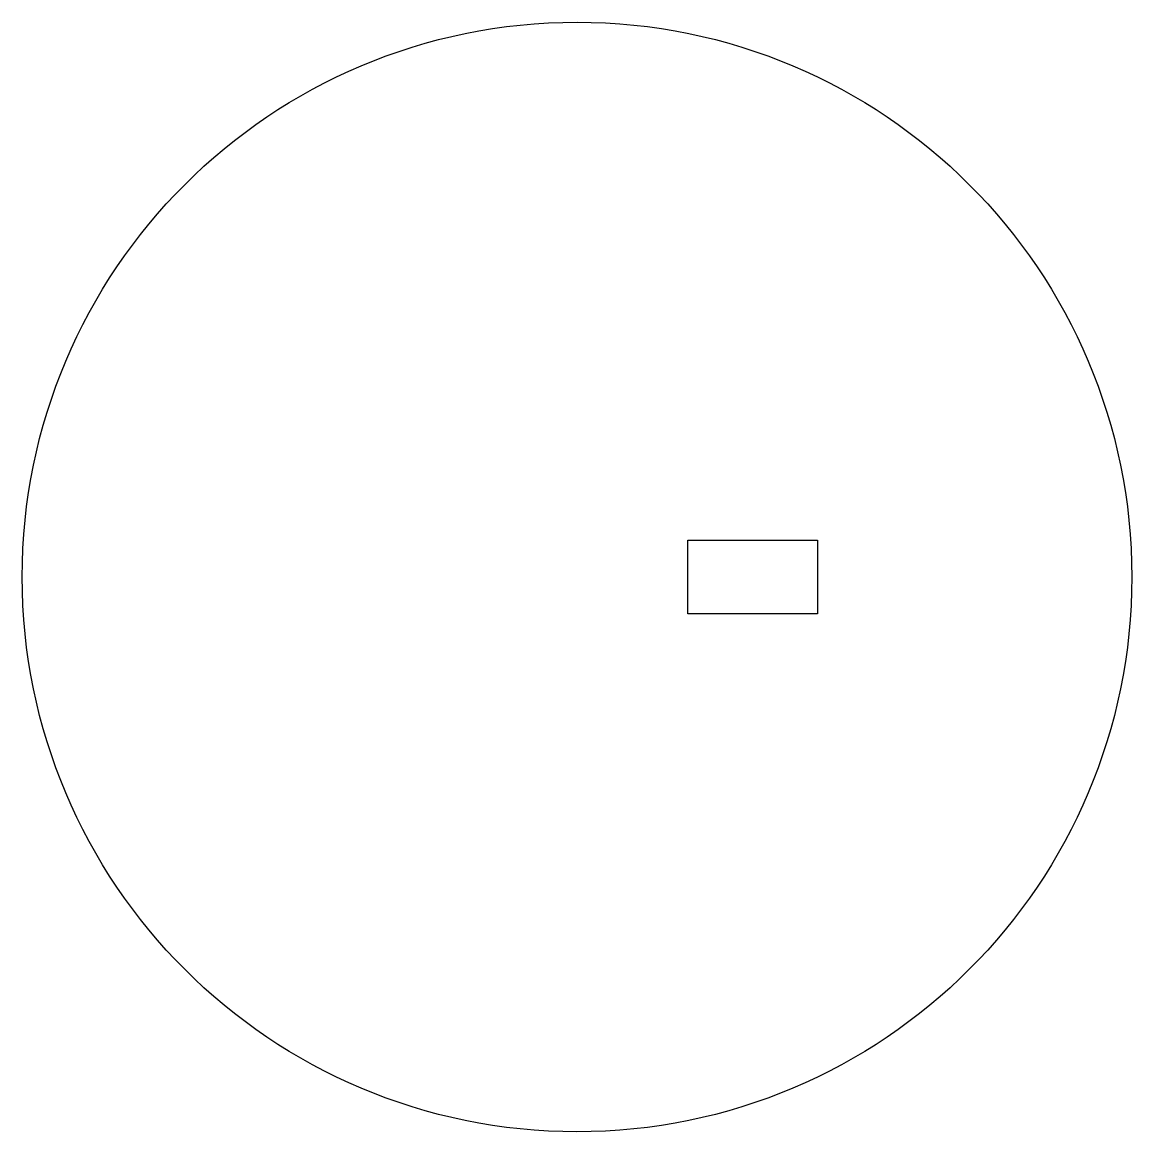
# Model space of a CAD drawing. Header units: millimetres. Extents: x -1.5 to 1.5, y -1.5 to 1.5.
import ezdxf

# ---------------------------------------------------------------- set-up
doc = ezdxf.new("R2010")
doc.units = ezdxf.units.MM

msp = doc.modelspace()

# ---------------------------------------------------------------- linework, layer by layer
msp.add_lwpolyline([(0.3, -0.1), (0.3, 0.1), (0.65, 0.1), (0.65, -0.1)], close=True)
msp.add_circle((0, 0), 1.5)

doc.saveas('drawing.dxf')
